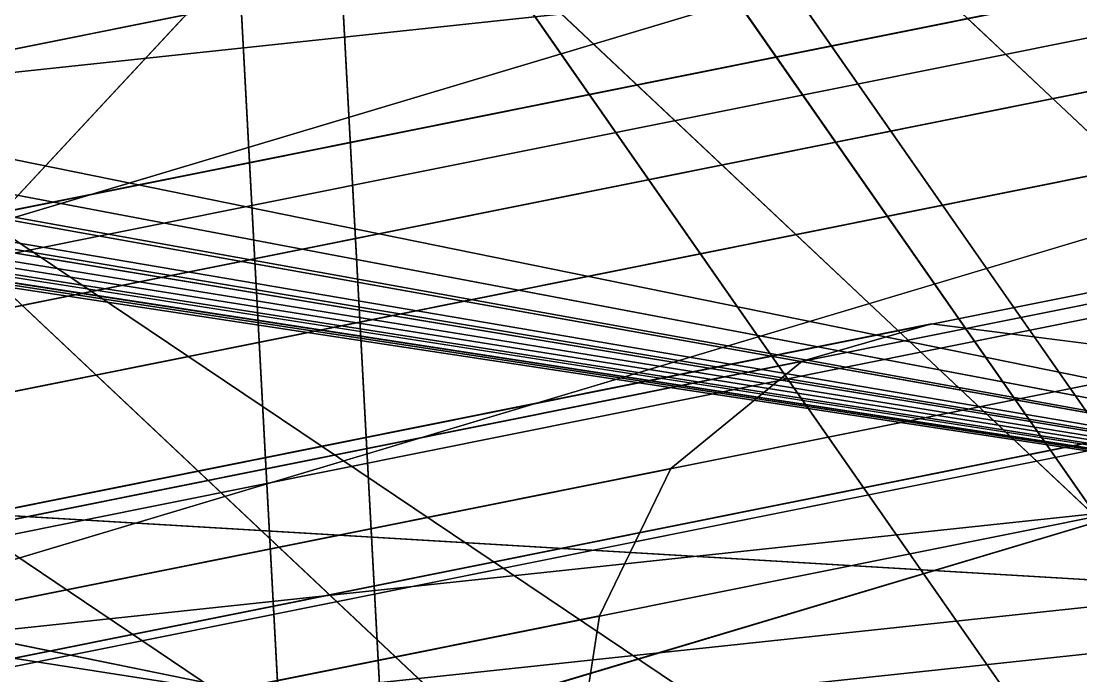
# Model space of a CAD drawing. Header units: metres. Extents: x 503497 to 504361, y 6966567 to 6966857.
# Drawn here: x 504158.287 to 504162.407, y 6966707.837 to 6966710.382 of the extents above; entities that cross this region are included whole.
import ezdxf

# ---------------------------------------------------------------- set-up
doc = ezdxf.new("R2010")
doc.units = ezdxf.units.M

msp = doc.modelspace()

# ---------------------------------------------------------------- linework, layer by layer
at = {"layer": 'SHADOW_APPROVED_20260111T072000'}
for points in [[(504152.9477, 6966710.2148), (504167.8718, 6966707.8869), (504094.698, 6966722.7909), (504079.7739, 6966725.1188), (504152.9477, 6966710.2148)], [(504167.8718, 6966707.8869), (504167.5638, 6966705.9126), (504094.39, 6966720.8166), (504094.698, 6966722.7909), (504167.8718, 6966707.8869)], [(504167.5638, 6966705.9126), (504170.7929, 6966705.4089), (504097.6191, 6966720.3129), (504094.39, 6966720.8166), (504167.5638, 6966705.9126)], [(504170.7929, 6966705.4089), (504170.0047, 6966700.3561), (504096.8309, 6966715.2601), (504097.6191, 6966720.3129), (504170.7929, 6966705.4089)]]:
    msp.add_lwpolyline(points, close=True, dxfattribs=at)
msp.add_lwpolyline([(504152.9477, 6966710.2148), (504167.8718, 6966707.8869), (504167.5638, 6966705.9126), (504170.7929, 6966705.4089), (504170.0047, 6966700.3561), (504169.7774, 6966699.9974), (504169.5259, 6966699.8139), (504168.8949, 6966699.7238), (504168.6104, 6966697.9001), (504168.9205, 6966697.8003), (504169.2405, 6966697.5447), (504169.4022, 6966697.2624), (504169.4593, 6966696.8594), (504167.3244, 6966683.1734), (504124.6436, 6966689.8311)], dxfattribs=at)
at = {"layer": 'SHADOW_APPROVED_20260114T072400'}
for points in [[(504152.9477, 6966710.2148), (504167.8718, 6966707.8869), (504095.8634, 6966721.5256), (504080.9393, 6966723.8535), (504152.9477, 6966710.2148)], [(504167.8718, 6966707.8869), (504167.5638, 6966705.9126), (504095.5554, 6966719.5513), (504095.8634, 6966721.5256), (504167.8718, 6966707.8869)]]:
    msp.add_lwpolyline(points, close=True, dxfattribs=at)
msp.add_lwpolyline([(504152.9477, 6966710.2148), (504167.8718, 6966707.8869), (504167.5638, 6966705.9126), (504170.7929, 6966705.4089), (504170.0047, 6966700.3561), (504169.7774, 6966699.9974), (504169.5259, 6966699.8139), (504168.8949, 6966699.7238), (504168.6104, 6966697.9001), (504168.9205, 6966697.8003), (504169.2405, 6966697.5447), (504169.4022, 6966697.2624), (504169.4593, 6966696.8594), (504167.3244, 6966683.1734), (504124.6436, 6966689.8311)], dxfattribs=at)
at = {"layer": 'SHADOW_APPROVED_20260122T071500'}
for points in [[(504152.9477, 6966710.2148), (504167.8718, 6966707.8869), (504085.3053, 6966722.655), (504070.3812, 6966724.9829), (504152.9477, 6966710.2148)], [(504167.8718, 6966707.8869), (504167.5638, 6966705.9126), (504084.9973, 6966720.6807), (504085.3053, 6966722.655), (504167.8718, 6966707.8869)]]:
    msp.add_lwpolyline(points, close=True, dxfattribs=at)
msp.add_lwpolyline([(504152.9477, 6966710.2148), (504167.8718, 6966707.8869), (504167.5638, 6966705.9126), (504170.7929, 6966705.4089), (504170.0047, 6966700.3561), (504169.7774, 6966699.9974), (504169.5259, 6966699.8139), (504168.8949, 6966699.7238), (504168.6104, 6966697.9001), (504168.9205, 6966697.8003), (504169.2405, 6966697.5447), (504169.4022, 6966697.2624), (504169.4593, 6966696.8594), (504167.3244, 6966683.1734), (504124.6436, 6966689.8311)], dxfattribs=at)
at = {"layer": 'SHADOW_APPROVED_20260124T072500'}
for points in [[(504152.9477, 6966710.2148), (504167.8718, 6966707.8869), (504091.6287, 6966719.6019), (504076.7046, 6966721.9298), (504152.9477, 6966710.2148)], [(504167.8718, 6966707.8869), (504167.5638, 6966705.9126), (504091.3207, 6966717.6276), (504091.6287, 6966719.6019), (504167.8718, 6966707.8869)]]:
    msp.add_lwpolyline(points, close=True, dxfattribs=at)
msp.add_lwpolyline([(504152.9477, 6966710.2148), (504167.8718, 6966707.8869), (504167.5638, 6966705.9126), (504170.7929, 6966705.4089), (504170.0047, 6966700.3561), (504169.7774, 6966699.9974), (504169.5259, 6966699.8139), (504168.8949, 6966699.7238), (504168.6104, 6966697.9001), (504168.9205, 6966697.8003), (504169.2405, 6966697.5447), (504169.4022, 6966697.2624), (504169.4593, 6966696.8594), (504167.3244, 6966683.1734), (504124.6436, 6966689.8311)], dxfattribs=at)
at = {"layer": 'SHADOW_APPROVED_20260126T071100'}
for points in [[(504152.9477, 6966710.2148), (504167.8718, 6966707.8869), (504079.4467, 6966722.9327), (504064.5226, 6966725.2606), (504152.9477, 6966710.2148)], [(504167.8718, 6966707.8869), (504167.5638, 6966705.9126), (504079.1387, 6966720.9584), (504079.4467, 6966722.9327), (504167.8718, 6966707.8869)]]:
    msp.add_lwpolyline(points, close=True, dxfattribs=at)
msp.add_lwpolyline([(504152.9477, 6966710.2148), (504167.8718, 6966707.8869), (504167.5638, 6966705.9126), (504170.7929, 6966705.4089), (504170.0047, 6966700.3561), (504169.7774, 6966699.9974), (504169.5259, 6966699.8139), (504168.8949, 6966699.7238), (504168.6104, 6966697.9001), (504168.9205, 6966697.8003), (504169.2405, 6966697.5447), (504169.4022, 6966697.2624), (504169.4593, 6966696.8594), (504167.3244, 6966683.1734), (504124.6436, 6966689.8311)], dxfattribs=at)
at = {"layer": 'SHADOW_APPROVED_20260127T071900'}
for points in [[(504152.9477, 6966710.2148), (504167.8718, 6966707.8869), (504085.5289, 6966720.3795), (504070.6048, 6966722.7074), (504152.9477, 6966710.2148)], [(504167.8718, 6966707.8869), (504167.5638, 6966705.9126), (504085.2209, 6966718.4052), (504085.5289, 6966720.3795), (504167.8718, 6966707.8869)]]:
    msp.add_lwpolyline(points, close=True, dxfattribs=at)
msp.add_lwpolyline([(504152.9477, 6966710.2148), (504167.8718, 6966707.8869), (504167.5638, 6966705.9126), (504170.7929, 6966705.4089), (504170.0047, 6966700.3561), (504169.7774, 6966699.9974), (504169.5259, 6966699.8139), (504168.8949, 6966699.7238), (504168.6104, 6966697.9001), (504168.9205, 6966697.8003), (504169.2405, 6966697.5447), (504169.4022, 6966697.2624), (504169.4593, 6966696.8594), (504167.3244, 6966683.1734), (504124.6436, 6966689.8311)], dxfattribs=at)
at = {"layer": 'SHADOW_APPROVED_20260129T071100'}
for points in [[(504152.9477, 6966710.2148), (504167.8718, 6966707.8869), (504077.4261, 6966722.1057), (504062.502, 6966724.4336), (504152.9477, 6966710.2148)], [(504167.8718, 6966707.8869), (504167.5638, 6966705.9126), (504077.1181, 6966720.1314), (504077.4261, 6966722.1057), (504167.8718, 6966707.8869)]]:
    msp.add_lwpolyline(points, close=True, dxfattribs=at)
msp.add_lwpolyline([(504152.9477, 6966710.2148), (504167.8718, 6966707.8869), (504167.5638, 6966705.9126), (504170.7929, 6966705.4089), (504170.0047, 6966700.3561), (504169.7774, 6966699.9974), (504169.5259, 6966699.8139), (504168.8949, 6966699.7238), (504168.6104, 6966697.9001), (504168.9205, 6966697.8003), (504169.2405, 6966697.5447), (504169.4022, 6966697.2624), (504169.4593, 6966696.8594), (504167.3244, 6966683.1734), (504124.6436, 6966689.8311)], dxfattribs=at)
at = {"layer": 'SHADOW_APPROVED_20260130T071100'}
for points in [[(504152.9477, 6966710.2148), (504167.8718, 6966707.8869), (504076.7399, 6966721.8011), (504061.8158, 6966724.129), (504152.9477, 6966710.2148)], [(504167.8718, 6966707.8869), (504167.5638, 6966705.9126), (504076.4319, 6966719.8268), (504076.7399, 6966721.8011), (504167.8718, 6966707.8869)]]:
    msp.add_lwpolyline(points, close=True, dxfattribs=at)
msp.add_lwpolyline([(504152.9477, 6966710.2148), (504167.8718, 6966707.8869), (504167.5638, 6966705.9126), (504170.7929, 6966705.4089), (504170.0047, 6966700.3561), (504169.7774, 6966699.9974), (504169.5259, 6966699.8139), (504168.8949, 6966699.7238), (504168.6104, 6966697.9001), (504168.9205, 6966697.8003), (504169.2405, 6966697.5447), (504169.4022, 6966697.2624), (504169.4593, 6966696.8594), (504167.3244, 6966683.1734), (504124.6436, 6966689.8311)], dxfattribs=at)
at = {"layer": 'SHADOW_APPROVED_20260203T070000'}
for points in [[(504152.9477, 6966710.2148), (504167.8718, 6966707.8869), (504061.8476, 6966724.1883), (504046.9235, 6966726.5162), (504152.9477, 6966710.2148)], [(504167.8718, 6966707.8869), (504167.5638, 6966705.9126), (504061.5396, 6966722.214), (504061.8476, 6966724.1883), (504167.8718, 6966707.8869)]]:
    msp.add_lwpolyline(points, close=True, dxfattribs=at)
msp.add_lwpolyline([(504152.9477, 6966710.2148), (504167.8718, 6966707.8869), (504167.5638, 6966705.9126), (504170.7929, 6966705.4089), (504170.0047, 6966700.3561), (504169.7774, 6966699.9974), (504169.5259, 6966699.8139), (504168.8949, 6966699.7238), (504168.6104, 6966697.9001), (504168.9205, 6966697.8003), (504169.2405, 6966697.5447), (504169.4022, 6966697.2624), (504169.4593, 6966696.8594), (504167.3244, 6966683.1734), (504124.6436, 6966689.8311)], dxfattribs=at)
at = {"layer": 'SHADOW_APPROVED_20260314T074000'}
msp.add_lwpolyline([(504152.9477, 6966710.2148), (504167.8718, 6966707.8869), (504080.1173, 6966692.4305), (504065.1932, 6966694.7584), (504152.9477, 6966710.2148)], close=True, dxfattribs=at)
msp.add_lwpolyline([(504152.9477, 6966710.2148), (504167.8718, 6966707.8869), (504167.5638, 6966705.9126), (504170.7929, 6966705.4089), (504170.0047, 6966700.3561), (504169.7774, 6966699.9974), (504169.5259, 6966699.8139), (504168.8949, 6966699.7238), (504168.6104, 6966697.9001), (504168.9205, 6966697.8003), (504169.2405, 6966697.5447), (504169.4022, 6966697.2624), (504169.4593, 6966696.8594), (504167.3244, 6966683.1734), (504124.6436, 6966689.8311)], dxfattribs=at)
at = {"layer": 'SHADOW_APPROVED_20260426T070000'}
msp.add_lwpolyline([(504152.9477, 6966710.2148), (504167.8718, 6966707.8869), (503950.7442, 6966625.8251), (503935.8201, 6966628.153), (504152.9477, 6966710.2148)], close=True, dxfattribs=at)
msp.add_lwpolyline([(504152.9477, 6966710.2148), (504167.8718, 6966707.8869), (504167.5638, 6966705.9126), (504170.7929, 6966705.4089), (504170.0047, 6966700.3561), (504169.7774, 6966699.9974), (504169.5259, 6966699.8139), (504168.8949, 6966699.7238), (504168.6104, 6966697.9001), (504168.9205, 6966697.8003), (504169.2405, 6966697.5447), (504169.4022, 6966697.2624), (504169.4593, 6966696.8594), (504167.3244, 6966683.1734), (504124.6436, 6966689.8311)], dxfattribs=at)
at = {"layer": 'SHADOW_APPROVED_20260621T090000'}
for points in [[(504174.8017, 6966736.7119), (504173.0714, 6966725.6192), (504109.085, 6966656.8047), (504110.8153, 6966667.8974), (504174.8017, 6966736.7119)], [(504173.0714, 6966725.6192), (504158.5991, 6966727.8767), (504094.6127, 6966659.0622), (504109.085, 6966656.8047), (504173.0714, 6966725.6192)], [(504152.9477, 6966710.2148), (504167.8718, 6966707.8869), (504109.3555, 6966644.9553), (504094.4314, 6966647.2832), (504152.9477, 6966710.2148)]]:
    msp.add_lwpolyline(points, close=True, dxfattribs=at)
msp.add_lwpolyline([(504152.9477, 6966710.2148), (504167.8718, 6966707.8869), (504167.5638, 6966705.9126), (504170.7929, 6966705.4089), (504170.0047, 6966700.3561), (504169.7774, 6966699.9974), (504169.5259, 6966699.8139), (504168.8949, 6966699.7238), (504168.6104, 6966697.9001), (504168.9205, 6966697.8003), (504169.2405, 6966697.5447), (504169.4022, 6966697.2624), (504169.4593, 6966696.8594), (504167.3244, 6966683.1734), (504124.6436, 6966689.8311)], dxfattribs=at)
at = {"layer": 'SHADOW_APPROVED_20260621T120000'}
for points in [[(504158.5991, 6966727.8767), (504158.3042, 6966725.9861), (504161.1702, 6966672.7633), (504161.4651, 6966674.6539), (504158.5991, 6966727.8767)], [(504173.0714, 6966725.6192), (504158.5991, 6966727.8767), (504161.4651, 6966674.6539), (504175.9374, 6966672.3964), (504173.0714, 6966725.6192)], [(504158.3042, 6966725.9861), (504149.5371, 6966727.3537), (504152.4031, 6966674.1309), (504161.1702, 6966672.7633), (504158.3042, 6966725.9861)], [(504152.9477, 6966710.2148), (504167.8718, 6966707.8869), (504170.4928, 6966659.2141), (504155.5687, 6966661.542), (504152.9477, 6966710.2148)]]:
    msp.add_lwpolyline(points, close=True, dxfattribs=at)
msp.add_lwpolyline([(504152.9477, 6966710.2148), (504167.8718, 6966707.8869), (504167.5638, 6966705.9126), (504170.7929, 6966705.4089), (504170.0047, 6966700.3561), (504169.7774, 6966699.9974), (504169.5259, 6966699.8139), (504168.8949, 6966699.7238), (504168.6104, 6966697.9001), (504168.9205, 6966697.8003), (504169.2405, 6966697.5447), (504169.4022, 6966697.2624), (504169.4593, 6966696.8594), (504167.3244, 6966683.1734), (504124.6436, 6966689.8311)], dxfattribs=at)
at = {"layer": 'SHADOW_APPROVED_20260621T140000'}
for points in [[(504146.7781, 6966729.7721), (504138.446, 6966731.0718), (504180.9931, 6966670.0489), (504189.3252, 6966668.7492), (504146.7781, 6966729.7721)], [(504146.9294, 6966730.7425), (504146.7781, 6966729.7721), (504189.3252, 6966668.7492), (504189.4765, 6966669.7196), (504146.9294, 6966730.7425)], [(504149.9912, 6966730.2649), (504146.9294, 6966730.7425), (504189.4765, 6966669.7196), (504192.5383, 6966669.242), (504149.9912, 6966730.2649)], [(504149.5371, 6966727.3537), (504149.9912, 6966730.2649), (504192.5383, 6966669.242), (504192.0842, 6966666.3308), (504149.5371, 6966727.3537)], [(504158.3042, 6966725.9861), (504149.5371, 6966727.3537), (504192.0842, 6966666.3308), (504200.8513, 6966664.9632), (504158.3042, 6966725.9861)], [(504152.9477, 6966710.2148), (504167.8718, 6966707.8869), (504206.7815, 6966652.0809), (504191.8574, 6966654.4088), (504152.9477, 6966710.2148)]]:
    msp.add_lwpolyline(points, close=True, dxfattribs=at)
msp.add_lwpolyline([(504152.9477, 6966710.2148), (504167.8718, 6966707.8869), (504167.5638, 6966705.9126), (504170.7929, 6966705.4089), (504170.0047, 6966700.3561), (504169.7774, 6966699.9974), (504169.5259, 6966699.8139), (504168.8949, 6966699.7238), (504168.6104, 6966697.9001), (504168.9205, 6966697.8003), (504169.2405, 6966697.5447), (504169.4022, 6966697.2624), (504169.4593, 6966696.8594), (504167.3244, 6966683.1734), (504124.6436, 6966689.8311)], dxfattribs=at)
at = {"layer": 'SHADOW_APPROVED_20260621T150000'}
for points in [[(504129.6052, 6966740.8657), (504131.954, 6966755.9236), (504212.0845, 6966680.4703), (504209.7357, 6966665.4124), (504129.6052, 6966740.8657)], [(504127.901, 6966729.9403), (504129.6052, 6966740.8657), (504209.7357, 6966665.4124), (504208.0315, 6966654.487), (504127.901, 6966729.9403)], [(504129.6052, 6966740.8657), (504129.6052, 6966740.8657), (504209.7357, 6966665.4124), (504209.7357, 6966665.4124), (504129.6052, 6966740.8657)], [(504138.446, 6966731.0718), (504138.0232, 6966728.3614), (504218.1537, 6966652.9081), (504218.5765, 6966655.6185), (504138.446, 6966731.0718)], [(504146.7781, 6966729.7721), (504138.446, 6966731.0718), (504218.5765, 6966655.6185), (504226.9086, 6966654.3188), (504146.7781, 6966729.7721)], [(504138.0232, 6966728.3614), (504127.901, 6966729.9403), (504208.0315, 6966654.487), (504218.1537, 6966652.9081), (504138.0232, 6966728.3614)], [(504152.9477, 6966710.2148), (504167.8718, 6966707.8869), (504241.1519, 6966638.8841), (504226.2278, 6966641.212), (504152.9477, 6966710.2148)]]:
    msp.add_lwpolyline(points, close=True, dxfattribs=at)
msp.add_lwpolyline([(504152.9477, 6966710.2148), (504167.8718, 6966707.8869), (504167.5638, 6966705.9126), (504170.7929, 6966705.4089), (504170.0047, 6966700.3561), (504169.7774, 6966699.9974), (504169.5259, 6966699.8139), (504168.8949, 6966699.7238), (504168.6104, 6966697.9001), (504168.9205, 6966697.8003), (504169.2405, 6966697.5447), (504169.4022, 6966697.2624), (504169.4593, 6966696.8594), (504167.3244, 6966683.1734), (504124.6436, 6966689.8311)], dxfattribs=at)
at = {"layer": 'SHADOW_APPROVED_20260621T160000'}
for points in [[(504127.901, 6966729.9403), (504129.6052, 6966740.8657), (504313.5903, 6966617.1932), (504311.8861, 6966606.2678), (504127.901, 6966729.9403)], [(504138.0232, 6966728.3614), (504127.901, 6966729.9403), (504311.8861, 6966606.2678), (504322.0083, 6966604.6889), (504138.0232, 6966728.3614)], [(504144.5661, 6966713.0647), (504153.1826, 6966711.7206), (504321.4388, 6966598.6208), (504312.8223, 6966599.9649), (504144.5661, 6966713.0647)], [(504153.1826, 6966711.7206), (504152.9477, 6966710.2148), (504321.2039, 6966597.115), (504321.4388, 6966598.6208), (504153.1826, 6966711.7206)], [(504152.9477, 6966710.2148), (504167.8718, 6966707.8869), (504336.128, 6966594.7871), (504321.2039, 6966597.115), (504152.9477, 6966710.2148)]]:
    msp.add_lwpolyline(points, close=True, dxfattribs=at)
msp.add_lwpolyline([(504152.9477, 6966710.2148), (504167.8718, 6966707.8869), (504167.5638, 6966705.9126), (504170.7929, 6966705.4089), (504170.0047, 6966700.3561), (504169.7774, 6966699.9974), (504169.5259, 6966699.8139), (504168.8949, 6966699.7238), (504168.6104, 6966697.9001), (504168.9205, 6966697.8003), (504169.2405, 6966697.5447), (504169.4022, 6966697.2624), (504169.4593, 6966696.8594), (504167.3244, 6966683.1734), (504124.6436, 6966689.8311)], dxfattribs=at)
at = {"layer": 'SHADOW_APPROVED_20261019T053000'}
for points in [[(504152.9477, 6966710.2148), (504167.8718, 6966707.8869), (503591.1161, 6966800.0197), (503576.192, 6966802.3476), (504152.9477, 6966710.2148)], [(504167.8718, 6966707.8869), (504167.5638, 6966705.9126), (503590.8081, 6966798.0454), (503591.1161, 6966800.0197), (504167.8718, 6966707.8869)]]:
    msp.add_lwpolyline(points, close=True, dxfattribs=at)
msp.add_lwpolyline([(504152.9477, 6966710.2148), (504167.8718, 6966707.8869), (504167.5638, 6966705.9126), (504170.7929, 6966705.4089), (504170.0047, 6966700.3561), (504169.7774, 6966699.9974), (504169.5259, 6966699.8139), (504168.8949, 6966699.7238), (504168.6104, 6966697.9001), (504168.9205, 6966697.8003), (504169.2405, 6966697.5447), (504169.4022, 6966697.2624), (504169.4593, 6966696.8594), (504167.3244, 6966683.1734), (504124.6436, 6966689.8311)], dxfattribs=at)
at = {"layer": 'SHADOW_APPROVED_20261112T063500'}
for points in [[(504152.9477, 6966710.2148), (504167.8718, 6966707.8869), (504069.5935, 6966723.8411), (504054.6694, 6966726.169), (504152.9477, 6966710.2148)], [(504167.8718, 6966707.8869), (504167.5638, 6966705.9126), (504069.2855, 6966721.8668), (504069.5935, 6966723.8411), (504167.8718, 6966707.8869)]]:
    msp.add_lwpolyline(points, close=True, dxfattribs=at)
msp.add_lwpolyline([(504152.9477, 6966710.2148), (504167.8718, 6966707.8869), (504167.5638, 6966705.9126), (504170.7929, 6966705.4089), (504170.0047, 6966700.3561), (504169.7774, 6966699.9974), (504169.5259, 6966699.8139), (504168.8949, 6966699.7238), (504168.6104, 6966697.9001), (504168.9205, 6966697.8003), (504169.2405, 6966697.5447), (504169.4022, 6966697.2624), (504169.4593, 6966696.8594), (504167.3244, 6966683.1734), (504124.6436, 6966689.8311)], dxfattribs=at)
at = {"layer": 'SHADOW_APPROVED_20261113T063500'}
for points in [[(504152.9477, 6966710.2148), (504167.8718, 6966707.8869), (504070.0617, 6966724.2566), (504055.1376, 6966726.5845), (504152.9477, 6966710.2148)], [(504167.8718, 6966707.8869), (504167.5638, 6966705.9126), (504069.7537, 6966722.2823), (504070.0617, 6966724.2566), (504167.8718, 6966707.8869)]]:
    msp.add_lwpolyline(points, close=True, dxfattribs=at)
msp.add_lwpolyline([(504152.9477, 6966710.2148), (504167.8718, 6966707.8869), (504167.5638, 6966705.9126), (504170.7929, 6966705.4089), (504170.0047, 6966700.3561), (504169.7774, 6966699.9974), (504169.5259, 6966699.8139), (504168.8949, 6966699.7238), (504168.6104, 6966697.9001), (504168.9205, 6966697.8003), (504169.2405, 6966697.5447), (504169.4022, 6966697.2624), (504169.4593, 6966696.8594), (504167.3244, 6966683.1734), (504124.6436, 6966689.8311)], dxfattribs=at)
at = {"layer": 'SHADOW_APPROVED_20261122T065200'}
for points in [[(504152.9477, 6966710.2148), (504167.8718, 6966707.8869), (504087.7077, 6966722.3377), (504072.7836, 6966724.6656), (504152.9477, 6966710.2148)], [(504167.8718, 6966707.8869), (504167.5638, 6966705.9126), (504087.3997, 6966720.3634), (504087.7077, 6966722.3377), (504167.8718, 6966707.8869)]]:
    msp.add_lwpolyline(points, close=True, dxfattribs=at)
msp.add_lwpolyline([(504152.9477, 6966710.2148), (504167.8718, 6966707.8869), (504167.5638, 6966705.9126), (504170.7929, 6966705.4089), (504170.0047, 6966700.3561), (504169.7774, 6966699.9974), (504169.5259, 6966699.8139), (504168.8949, 6966699.7238), (504168.6104, 6966697.9001), (504168.9205, 6966697.8003), (504169.2405, 6966697.5447), (504169.4022, 6966697.2624), (504169.4593, 6966696.8594), (504167.3244, 6966683.1734), (504124.6436, 6966689.8311)], dxfattribs=at)
at = {"layer": 'SHADOW_APPROVED_20261123T070300'}
for points in [[(504152.9477, 6966710.2148), (504167.8718, 6966707.8869), (504095.4749, 6966719.8934), (504080.5508, 6966722.2213), (504152.9477, 6966710.2148)], [(504167.8718, 6966707.8869), (504167.5638, 6966705.9126), (504095.1669, 6966717.9191), (504095.4749, 6966719.8934), (504167.8718, 6966707.8869)]]:
    msp.add_lwpolyline(points, close=True, dxfattribs=at)
msp.add_lwpolyline([(504152.9477, 6966710.2148), (504167.8718, 6966707.8869), (504167.5638, 6966705.9126), (504170.7929, 6966705.4089), (504170.0047, 6966700.3561), (504169.7774, 6966699.9974), (504169.5259, 6966699.8139), (504168.8949, 6966699.7238), (504168.6104, 6966697.9001), (504168.9205, 6966697.8003), (504169.2405, 6966697.5447), (504169.4022, 6966697.2624), (504169.4593, 6966696.8594), (504167.3244, 6966683.1734), (504124.6436, 6966689.8311)], dxfattribs=at)
at = {"layer": 'SHADOW_APPROVED_20261221T090000'}
for points in [[(504152.9477, 6966710.2148), (504167.8718, 6966707.8869), (504137.6171, 6966709.6863), (504122.693, 6966712.0142), (504152.9477, 6966710.2148)], [(504167.8718, 6966707.8869), (504167.5638, 6966705.9126), (504137.3091, 6966707.712), (504137.6171, 6966709.6863), (504167.8718, 6966707.8869)]]:
    msp.add_lwpolyline(points, close=True, dxfattribs=at)
msp.add_lwpolyline([(504152.9477, 6966710.2148), (504167.8718, 6966707.8869), (504167.5638, 6966705.9126), (504170.7929, 6966705.4089), (504170.0047, 6966700.3561), (504169.7774, 6966699.9974), (504169.5259, 6966699.8139), (504168.8949, 6966699.7238), (504168.6104, 6966697.9001), (504168.9205, 6966697.8003), (504169.2405, 6966697.5447), (504169.4022, 6966697.2624), (504169.4593, 6966696.8594), (504167.3244, 6966683.1734), (504124.6436, 6966689.8311)], dxfattribs=at)
at = {"layer": 'SHADOW_APPROVED_20261221T120000'}
msp.add_lwpolyline([(504152.9477, 6966710.2148), (504167.8718, 6966707.8869), (504167.5638, 6966705.9126), (504170.7929, 6966705.4089), (504170.0047, 6966700.3561), (504169.7774, 6966699.9974), (504169.5259, 6966699.8139), (504168.8949, 6966699.7238), (504168.6104, 6966697.9001), (504168.9205, 6966697.8003), (504169.2405, 6966697.5447), (504169.4022, 6966697.2624), (504169.4593, 6966696.8594), (504167.3244, 6966683.1734), (504124.6436, 6966689.8311)], dxfattribs=at)
msp.add_lwpolyline([(504152.9477, 6966710.2148), (504167.8718, 6966707.8869), (504170.1443, 6966705.1561), (504155.2202, 6966707.484), (504152.9477, 6966710.2148)], close=True, dxfattribs=at)
at = {"layer": 'SHADOW_APPROVED_20261221T150000'}
for points in [[(504124.9683, 6966704.1079), (504125.9354, 6966710.4181), (504163.6293, 6966714.4384), (504162.6622, 6966708.1282), (504124.9683, 6966704.1079)], [(504152.9477, 6966710.2148), (504167.8718, 6966707.8869), (504205.5657, 6966711.9072), (504190.6416, 6966714.2351), (504152.9477, 6966710.2148)], [(504143.9181, 6966709.7896), (504143.738, 6966708.6351), (504184.7651, 6966713.0109), (504184.9452, 6966714.1654), (504143.9181, 6966709.7896)], [(504143.738, 6966708.6351), (504154.0443, 6966707.0275), (504195.0714, 6966711.4033), (504184.7651, 6966713.0109), (504143.738, 6966708.6351)], [(504154.0443, 6966707.0275), (504153.1492, 6966701.2887), (504194.1763, 6966705.6645), (504195.0714, 6966711.4033), (504154.0443, 6966707.0275)], [(504142.7149, 6966706.3611), (504141.9137, 6966701.2247), (504183.9883, 6966705.7123), (504184.7895, 6966710.8487), (504142.7149, 6966706.3611)], [(504145.7767, 6966705.8835), (504142.7149, 6966706.3611), (504184.7895, 6966710.8487), (504187.8513, 6966710.3711), (504145.7767, 6966705.8835)], [(504142.7149, 6966706.3611), (504142.7149, 6966706.3611), (504184.7895, 6966710.8487), (504184.7895, 6966710.8487), (504142.7149, 6966706.3611)], [(504125.0625, 6966703.6133), (504124.9683, 6966704.1079), (504162.6622, 6966708.1282), (504162.7564, 6966707.6336), (504125.0625, 6966703.6133)]]:
    msp.add_lwpolyline(points, close=True, dxfattribs=at)
msp.add_lwpolyline([(504152.9477, 6966710.2148), (504167.8718, 6966707.8869), (504167.5638, 6966705.9126), (504170.7929, 6966705.4089), (504170.0047, 6966700.3561), (504169.7774, 6966699.9974), (504169.5259, 6966699.8139), (504168.8949, 6966699.7238), (504168.6104, 6966697.9001), (504168.9205, 6966697.8003), (504169.2405, 6966697.5447), (504169.4022, 6966697.2624), (504169.4593, 6966696.8594), (504167.3244, 6966683.1734), (504124.6436, 6966689.8311)], dxfattribs=at)
at = {"layer": 'SHADOW_APPROVED_20261221T160000'}
for points in [[(504152.9477, 6966710.2148), (504167.8718, 6966707.8869), (504227.4336, 6966719.8387), (504212.5095, 6966722.1666), (504152.9477, 6966710.2148)], [(504143.738, 6966708.6351), (504154.0443, 6966707.0275), (504218.873, 6966720.0362), (504208.5667, 6966721.6438), (504143.738, 6966708.6351)], [(504154.0443, 6966707.0275), (504153.1492, 6966701.2887), (504217.9779, 6966714.2974), (504218.873, 6966720.0362), (504154.0443, 6966707.0275)], [(504142.7149, 6966706.3611), (504141.9137, 6966701.2247), (504208.3978, 6966714.5655), (504209.199, 6966719.7019), (504142.7149, 6966706.3611)], [(504145.7767, 6966705.8835), (504142.7149, 6966706.3611), (504209.199, 6966719.7019), (504212.2608, 6966719.2243), (504145.7767, 6966705.8835)], [(504142.7149, 6966706.3611), (504142.7149, 6966706.3611), (504209.199, 6966719.7019), (504209.199, 6966719.7019), (504142.7149, 6966706.3611)], [(504144.9755, 6966700.7471), (504145.7767, 6966705.8835), (504212.2608, 6966719.2243), (504211.4596, 6966714.0879), (504144.9755, 6966700.7471)], [(504125.0625, 6966703.6133), (504124.9683, 6966704.1079), (504184.5301, 6966716.0597), (504184.6243, 6966715.5651), (504125.0625, 6966703.6133)], [(504125.4218, 6966703.0603), (504125.0625, 6966703.6133), (504184.6243, 6966715.5651), (504184.9836, 6966715.0121), (504125.4218, 6966703.0603)], [(504125.8564, 6966702.7697), (504125.4218, 6966703.0603), (504184.9836, 6966715.0121), (504185.4182, 6966714.7215), (504125.8564, 6966702.7697)], [(504126.6349, 6966702.5968), (504125.8564, 6966702.7697), (504185.4182, 6966714.7215), (504186.1967, 6966714.5486), (504126.6349, 6966702.5968)], [(504126.4679, 6966701.5261), (504126.6349, 6966702.5968), (504186.1967, 6966714.5486), (504186.0297, 6966713.4779), (504126.4679, 6966701.5261)], [(504124.1841, 6966701.6081), (504124.6865, 6966701.7525), (504184.2483, 6966713.7043), (504183.7459, 6966713.5599), (504124.1841, 6966701.6081)], [(504124.6865, 6966701.7525), (504126.4679, 6966701.5261), (504186.0297, 6966713.4779), (504184.2483, 6966713.7043), (504124.6865, 6966701.7525)], [(504123.6735, 6966701.1907), (504124.1841, 6966701.6081), (504183.7459, 6966713.5599), (504183.2353, 6966713.1425), (504123.6735, 6966701.1907)], [(504123.3955, 6966700.6171), (504123.6735, 6966701.1907), (504183.2353, 6966713.1425), (504182.9573, 6966712.5689), (504123.3955, 6966700.6171)], [(504122.7613, 6966696.5515), (504123.3955, 6966700.6171), (504182.9573, 6966712.5689), (504182.3231, 6966708.5033), (504122.7613, 6966696.5515)]]:
    msp.add_lwpolyline(points, close=True, dxfattribs=at)
msp.add_lwpolyline([(504152.9477, 6966710.2148), (504167.8718, 6966707.8869), (504167.5638, 6966705.9126), (504170.7929, 6966705.4089), (504170.0047, 6966700.3561), (504169.7774, 6966699.9974), (504169.5259, 6966699.8139), (504168.8949, 6966699.7238), (504168.6104, 6966697.9001), (504168.9205, 6966697.8003), (504169.2405, 6966697.5447), (504169.4022, 6966697.2624), (504169.4593, 6966696.8594), (504167.3244, 6966683.1734), (504124.6436, 6966689.8311)], dxfattribs=at)
at = {"layer": 'SHADOW_APPROVED_20261221T170000'}
for points in [[(504143.738, 6966708.6351), (504154.0443, 6966707.0275), (504266.37, 6966740.6464), (504256.0637, 6966742.254), (504143.738, 6966708.6351)], [(504152.9477, 6966710.2148), (504167.8718, 6966707.8869), (504271.0717, 6966738.7745), (504256.1476, 6966741.1024), (504152.9477, 6966710.2148)], [(504145.7767, 6966705.8835), (504142.7149, 6966706.3611), (504257.9087, 6966740.8384), (504260.9705, 6966740.3608), (504145.7767, 6966705.8835)], [(504154.0443, 6966707.0275), (504153.1492, 6966701.2887), (504265.4749, 6966734.9076), (504266.37, 6966740.6464), (504154.0443, 6966707.0275)], [(504144.9755, 6966700.7471), (504145.7767, 6966705.8835), (504260.9705, 6966740.3608), (504260.1693, 6966735.2244), (504144.9755, 6966700.7471)], [(504122.7613, 6966696.5515), (504123.3955, 6966700.6171), (504226.5954, 6966731.5047), (504225.9612, 6966727.4391), (504122.7613, 6966696.5515)], [(504125.6223, 6966696.1052), (504122.7613, 6966696.5515), (504225.9612, 6966727.4391), (504228.8222, 6966726.9928), (504125.6223, 6966696.1052)]]:
    msp.add_lwpolyline(points, close=True, dxfattribs=at)
msp.add_lwpolyline([(504152.9477, 6966710.2148), (504167.8718, 6966707.8869), (504167.5638, 6966705.9126), (504170.7929, 6966705.4089), (504170.0047, 6966700.3561), (504169.7774, 6966699.9974), (504169.5259, 6966699.8139), (504168.8949, 6966699.7238), (504168.6104, 6966697.9001), (504168.9205, 6966697.8003), (504169.2405, 6966697.5447), (504169.4022, 6966697.2624), (504169.4593, 6966696.8594), (504167.3244, 6966683.1734), (504124.6436, 6966689.8311)], dxfattribs=at)
at = {"layer": 'SHADOW_COMPARATOR_RL48_20260111T072000'}
for points in [[(504152.9477, 6966710.2148), (504167.8718, 6966707.8869), (504122.2445, 6966717.1803), (504107.3204, 6966719.5082), (504152.9477, 6966710.2148)], [(504167.8718, 6966707.8869), (504167.5638, 6966705.9126), (504121.9365, 6966715.206), (504122.2445, 6966717.1803), (504167.8718, 6966707.8869)], [(504167.5638, 6966705.9126), (504170.7929, 6966705.4089), (504125.1656, 6966714.7023), (504121.9365, 6966715.206), (504167.5638, 6966705.9126)], [(504170.7929, 6966705.4089), (504170.0047, 6966700.3561), (504124.3774, 6966709.6495), (504125.1656, 6966714.7023), (504170.7929, 6966705.4089)]]:
    msp.add_lwpolyline(points, close=True, dxfattribs=at)
msp.add_lwpolyline([(504152.9477, 6966710.2148), (504167.8718, 6966707.8869), (504167.5638, 6966705.9126), (504170.7929, 6966705.4089), (504170.0047, 6966700.3561), (504169.7774, 6966699.9974), (504169.5259, 6966699.8139), (504168.8949, 6966699.7238), (504168.6104, 6966697.9001), (504168.9205, 6966697.8003), (504169.2405, 6966697.5447), (504169.4022, 6966697.2624), (504169.4593, 6966696.8594), (504167.3244, 6966683.1734), (504124.6436, 6966689.8311)], dxfattribs=at)
at = {"layer": 'SHADOW_COMPARATOR_RL48_20260114T072400'}
for points in [[(504152.9477, 6966710.2148), (504167.8718, 6966707.8869), (504122.9712, 6966716.3913), (504108.0471, 6966718.7192), (504152.9477, 6966710.2148)], [(504167.8718, 6966707.8869), (504167.5638, 6966705.9126), (504122.6632, 6966714.417), (504122.9712, 6966716.3913), (504167.8718, 6966707.8869)]]:
    msp.add_lwpolyline(points, close=True, dxfattribs=at)
msp.add_lwpolyline([(504152.9477, 6966710.2148), (504167.8718, 6966707.8869), (504167.5638, 6966705.9126), (504170.7929, 6966705.4089), (504170.0047, 6966700.3561), (504169.7774, 6966699.9974), (504169.5259, 6966699.8139), (504168.8949, 6966699.7238), (504168.6104, 6966697.9001), (504168.9205, 6966697.8003), (504169.2405, 6966697.5447), (504169.4022, 6966697.2624), (504169.4593, 6966696.8594), (504167.3244, 6966683.1734), (504124.6436, 6966689.8311)], dxfattribs=at)
at = {"layer": 'SHADOW_COMPARATOR_RL48_20260122T071500'}
for points in [[(504152.9477, 6966710.2148), (504167.8718, 6966707.8869), (504116.3877, 6966717.0955), (504101.4636, 6966719.4234), (504152.9477, 6966710.2148)], [(504167.8718, 6966707.8869), (504167.5638, 6966705.9126), (504116.0797, 6966715.1212), (504116.3877, 6966717.0955), (504167.8718, 6966707.8869)]]:
    msp.add_lwpolyline(points, close=True, dxfattribs=at)
msp.add_lwpolyline([(504152.9477, 6966710.2148), (504167.8718, 6966707.8869), (504167.5638, 6966705.9126), (504170.7929, 6966705.4089), (504170.0047, 6966700.3561), (504169.7774, 6966699.9974), (504169.5259, 6966699.8139), (504168.8949, 6966699.7238), (504168.6104, 6966697.9001), (504168.9205, 6966697.8003), (504169.2405, 6966697.5447), (504169.4022, 6966697.2624), (504169.4593, 6966696.8594), (504167.3244, 6966683.1734), (504124.6436, 6966689.8311)], dxfattribs=at)
at = {"layer": 'SHADOW_COMPARATOR_RL48_20260124T072500'}
for points in [[(504152.9477, 6966710.2148), (504167.8718, 6966707.8869), (504120.3306, 6966715.1918), (504105.4065, 6966717.5197), (504152.9477, 6966710.2148)], [(504167.8718, 6966707.8869), (504167.5638, 6966705.9126), (504120.0226, 6966713.2175), (504120.3306, 6966715.1918), (504167.8718, 6966707.8869)]]:
    msp.add_lwpolyline(points, close=True, dxfattribs=at)
msp.add_lwpolyline([(504152.9477, 6966710.2148), (504167.8718, 6966707.8869), (504167.5638, 6966705.9126), (504170.7929, 6966705.4089), (504170.0047, 6966700.3561), (504169.7774, 6966699.9974), (504169.5259, 6966699.8139), (504168.8949, 6966699.7238), (504168.6104, 6966697.9001), (504168.9205, 6966697.8003), (504169.2405, 6966697.5447), (504169.4022, 6966697.2624), (504169.4593, 6966696.8594), (504167.3244, 6966683.1734), (504124.6436, 6966689.8311)], dxfattribs=at)
at = {"layer": 'SHADOW_COMPARATOR_RL48_20260126T071100'}
for points in [[(504152.9477, 6966710.2148), (504167.8718, 6966707.8869), (504112.7346, 6966717.2687), (504097.8105, 6966719.5966), (504152.9477, 6966710.2148)], [(504167.8718, 6966707.8869), (504167.5638, 6966705.9126), (504112.4266, 6966715.2944), (504112.7346, 6966717.2687), (504167.8718, 6966707.8869)]]:
    msp.add_lwpolyline(points, close=True, dxfattribs=at)
msp.add_lwpolyline([(504152.9477, 6966710.2148), (504167.8718, 6966707.8869), (504167.5638, 6966705.9126), (504170.7929, 6966705.4089), (504170.0047, 6966700.3561), (504169.7774, 6966699.9974), (504169.5259, 6966699.8139), (504168.8949, 6966699.7238), (504168.6104, 6966697.9001), (504168.9205, 6966697.8003), (504169.2405, 6966697.5447), (504169.4022, 6966697.2624), (504169.4593, 6966696.8594), (504167.3244, 6966683.1734), (504124.6436, 6966689.8311)], dxfattribs=at)
at = {"layer": 'SHADOW_COMPARATOR_RL48_20260127T071900'}
for points in [[(504152.9477, 6966710.2148), (504167.8718, 6966707.8869), (504116.5271, 6966715.6766), (504101.603, 6966718.0045), (504152.9477, 6966710.2148)], [(504167.8718, 6966707.8869), (504167.5638, 6966705.9126), (504116.2191, 6966713.7023), (504116.5271, 6966715.6766), (504167.8718, 6966707.8869)]]:
    msp.add_lwpolyline(points, close=True, dxfattribs=at)
msp.add_lwpolyline([(504152.9477, 6966710.2148), (504167.8718, 6966707.8869), (504167.5638, 6966705.9126), (504170.7929, 6966705.4089), (504170.0047, 6966700.3561), (504169.7774, 6966699.9974), (504169.5259, 6966699.8139), (504168.8949, 6966699.7238), (504168.6104, 6966697.9001), (504168.9205, 6966697.8003), (504169.2405, 6966697.5447), (504169.4022, 6966697.2624), (504169.4593, 6966696.8594), (504167.3244, 6966683.1734), (504124.6436, 6966689.8311)], dxfattribs=at)
at = {"layer": 'SHADOW_COMPARATOR_RL48_20260129T071100'}
for points in [[(504152.9477, 6966710.2148), (504167.8718, 6966707.8869), (504111.4746, 6966716.753), (504096.5505, 6966719.0809), (504152.9477, 6966710.2148)], [(504167.8718, 6966707.8869), (504167.5638, 6966705.9126), (504111.1666, 6966714.7787), (504111.4746, 6966716.753), (504167.8718, 6966707.8869)]]:
    msp.add_lwpolyline(points, close=True, dxfattribs=at)
msp.add_lwpolyline([(504152.9477, 6966710.2148), (504167.8718, 6966707.8869), (504167.5638, 6966705.9126), (504170.7929, 6966705.4089), (504170.0047, 6966700.3561), (504169.7774, 6966699.9974), (504169.5259, 6966699.8139), (504168.8949, 6966699.7238), (504168.6104, 6966697.9001), (504168.9205, 6966697.8003), (504169.2405, 6966697.5447), (504169.4022, 6966697.2624), (504169.4593, 6966696.8594), (504167.3244, 6966683.1734), (504124.6436, 6966689.8311)], dxfattribs=at)
at = {"layer": 'SHADOW_COMPARATOR_RL48_20260130T071100'}
for points in [[(504152.9477, 6966710.2148), (504167.8718, 6966707.8869), (504111.0467, 6966716.5631), (504096.1226, 6966718.891), (504152.9477, 6966710.2148)], [(504167.8718, 6966707.8869), (504167.5638, 6966705.9126), (504110.7387, 6966714.5888), (504111.0467, 6966716.5631), (504167.8718, 6966707.8869)]]:
    msp.add_lwpolyline(points, close=True, dxfattribs=at)
msp.add_lwpolyline([(504152.9477, 6966710.2148), (504167.8718, 6966707.8869), (504167.5638, 6966705.9126), (504170.7929, 6966705.4089), (504170.0047, 6966700.3561), (504169.7774, 6966699.9974), (504169.5259, 6966699.8139), (504168.8949, 6966699.7238), (504168.6104, 6966697.9001), (504168.9205, 6966697.8003), (504169.2405, 6966697.5447), (504169.4022, 6966697.2624), (504169.4593, 6966696.8594), (504167.3244, 6966683.1734), (504124.6436, 6966689.8311)], dxfattribs=at)
at = {"layer": 'SHADOW_COMPARATOR_RL48_20260203T070000'}
for points in [[(504152.9477, 6966710.2148), (504167.8718, 6966707.8869), (504101.7607, 6966718.0516), (504086.8366, 6966720.3795), (504152.9477, 6966710.2148)], [(504167.8718, 6966707.8869), (504167.5638, 6966705.9126), (504101.4527, 6966716.0773), (504101.7607, 6966718.0516), (504167.8718, 6966707.8869)]]:
    msp.add_lwpolyline(points, close=True, dxfattribs=at)
msp.add_lwpolyline([(504152.9477, 6966710.2148), (504167.8718, 6966707.8869), (504167.5638, 6966705.9126), (504170.7929, 6966705.4089), (504170.0047, 6966700.3561), (504169.7774, 6966699.9974), (504169.5259, 6966699.8139), (504168.8949, 6966699.7238), (504168.6104, 6966697.9001), (504168.9205, 6966697.8003), (504169.2405, 6966697.5447), (504169.4022, 6966697.2624), (504169.4593, 6966696.8594), (504167.3244, 6966683.1734), (504124.6436, 6966689.8311)], dxfattribs=at)
at = {"layer": 'SHADOW_COMPARATOR_RL48_20260314T074000'}
msp.add_lwpolyline([(504152.9477, 6966710.2148), (504167.8718, 6966707.8869), (504113.1527, 6966698.2491), (504098.2286, 6966700.577), (504152.9477, 6966710.2148)], close=True, dxfattribs=at)
msp.add_lwpolyline([(504152.9477, 6966710.2148), (504167.8718, 6966707.8869), (504167.5638, 6966705.9126), (504170.7929, 6966705.4089), (504170.0047, 6966700.3561), (504169.7774, 6966699.9974), (504169.5259, 6966699.8139), (504168.8949, 6966699.7238), (504168.6104, 6966697.9001), (504168.9205, 6966697.8003), (504169.2405, 6966697.5447), (504169.4022, 6966697.2624), (504169.4593, 6966696.8594), (504167.3244, 6966683.1734), (504124.6436, 6966689.8311)], dxfattribs=at)
at = {"layer": 'SHADOW_COMPARATOR_RL48_20260426T070000'}
msp.add_lwpolyline([(504152.9477, 6966710.2148), (504167.8718, 6966707.8869), (504032.4825, 6966656.7175), (504017.5584, 6966659.0454), (504152.9477, 6966710.2148)], close=True, dxfattribs=at)
msp.add_lwpolyline([(504152.9477, 6966710.2148), (504167.8718, 6966707.8869), (504167.5638, 6966705.9126), (504170.7929, 6966705.4089), (504170.0047, 6966700.3561), (504169.7774, 6966699.9974), (504169.5259, 6966699.8139), (504168.8949, 6966699.7238), (504168.6104, 6966697.9001), (504168.9205, 6966697.8003), (504169.2405, 6966697.5447), (504169.4022, 6966697.2624), (504169.4593, 6966696.8594), (504167.3244, 6966683.1734), (504124.6436, 6966689.8311)], dxfattribs=at)
at = {"layer": 'SHADOW_COMPARATOR_RL48_20260621T090000'}
for points in [[(504174.8017, 6966736.7119), (504173.0714, 6966725.6192), (504136.5837, 6966686.3784), (504138.314, 6966697.4711), (504174.8017, 6966736.7119)], [(504173.0714, 6966725.6192), (504158.5991, 6966727.8767), (504122.1114, 6966688.6359), (504136.5837, 6966686.3784), (504173.0714, 6966725.6192)], [(504152.9477, 6966710.2148), (504167.8718, 6966707.8869), (504131.3841, 6966668.6461), (504116.46, 6966670.974), (504152.9477, 6966710.2148)]]:
    msp.add_lwpolyline(points, close=True, dxfattribs=at)
msp.add_lwpolyline([(504152.9477, 6966710.2148), (504167.8718, 6966707.8869), (504167.5638, 6966705.9126), (504170.7929, 6966705.4089), (504170.0047, 6966700.3561), (504169.7774, 6966699.9974), (504169.5259, 6966699.8139), (504168.8949, 6966699.7238), (504168.6104, 6966697.9001), (504168.9205, 6966697.8003), (504169.2405, 6966697.5447), (504169.4022, 6966697.2624), (504169.4593, 6966696.8594), (504167.3244, 6966683.1734), (504124.6436, 6966689.8311)], dxfattribs=at)
at = {"layer": 'SHADOW_COMPARATOR_RL48_20260621T120000'}
for points in [[(504158.5991, 6966727.8767), (504158.3042, 6966725.9861), (504159.9385, 6966695.6363), (504160.2334, 6966697.5269), (504158.5991, 6966727.8767)], [(504173.0714, 6966725.6192), (504158.5991, 6966727.8767), (504160.2334, 6966697.5269), (504174.7057, 6966695.2694), (504173.0714, 6966725.6192)], [(504158.3042, 6966725.9861), (504149.5371, 6966727.3537), (504151.1714, 6966697.0039), (504159.9385, 6966695.6363), (504158.3042, 6966725.9861)], [(504152.9477, 6966710.2148), (504167.8718, 6966707.8869), (504169.5061, 6966677.5371), (504154.582, 6966679.865), (504152.9477, 6966710.2148)]]:
    msp.add_lwpolyline(points, close=True, dxfattribs=at)
msp.add_lwpolyline([(504152.9477, 6966710.2148), (504167.8718, 6966707.8869), (504167.5638, 6966705.9126), (504170.7929, 6966705.4089), (504170.0047, 6966700.3561), (504169.7774, 6966699.9974), (504169.5259, 6966699.8139), (504168.8949, 6966699.7238), (504168.6104, 6966697.9001), (504168.9205, 6966697.8003), (504169.2405, 6966697.5447), (504169.4022, 6966697.2624), (504169.4593, 6966696.8594), (504167.3244, 6966683.1734), (504124.6436, 6966689.8311)], dxfattribs=at)
at = {"layer": 'SHADOW_COMPARATOR_RL48_20260621T140000'}
for points in [[(504146.7781, 6966729.7721), (504138.446, 6966731.0718), (504162.708, 6966696.2741), (504171.0401, 6966694.9744), (504146.7781, 6966729.7721)], [(504146.9294, 6966730.7425), (504146.7781, 6966729.7721), (504171.0401, 6966694.9744), (504171.1914, 6966695.9448), (504146.9294, 6966730.7425)], [(504149.9912, 6966730.2649), (504146.9294, 6966730.7425), (504171.1914, 6966695.9448), (504174.2532, 6966695.4672), (504149.9912, 6966730.2649)], [(504149.5371, 6966727.3537), (504149.9912, 6966730.2649), (504174.2532, 6966695.4672), (504173.7991, 6966692.556), (504149.5371, 6966727.3537)], [(504158.3042, 6966725.9861), (504149.5371, 6966727.3537), (504173.7991, 6966692.556), (504182.5662, 6966691.1884), (504158.3042, 6966725.9861)], [(504152.9477, 6966710.2148), (504167.8718, 6966707.8869), (504192.1338, 6966673.0892), (504177.2097, 6966675.4171), (504152.9477, 6966710.2148)]]:
    msp.add_lwpolyline(points, close=True, dxfattribs=at)
msp.add_lwpolyline([(504152.9477, 6966710.2148), (504167.8718, 6966707.8869), (504167.5638, 6966705.9126), (504170.7929, 6966705.4089), (504170.0047, 6966700.3561), (504169.7774, 6966699.9974), (504169.5259, 6966699.8139), (504168.8949, 6966699.7238), (504168.6104, 6966697.9001), (504168.9205, 6966697.8003), (504169.2405, 6966697.5447), (504169.4022, 6966697.2624), (504169.4593, 6966696.8594), (504167.3244, 6966683.1734), (504124.6436, 6966689.8311)], dxfattribs=at)
at = {"layer": 'SHADOW_COMPARATOR_RL48_20260621T150000'}
for points in [[(504129.6052, 6966740.8657), (504131.954, 6966755.9236), (504177.6476, 6966712.8971), (504175.2988, 6966697.8392), (504129.6052, 6966740.8657)], [(504127.901, 6966729.9403), (504129.6052, 6966740.8657), (504175.2988, 6966697.8392), (504173.5946, 6966686.9138), (504127.901, 6966729.9403)], [(504129.6052, 6966740.8657), (504129.6052, 6966740.8657), (504175.2988, 6966697.8392), (504175.2988, 6966697.8392), (504129.6052, 6966740.8657)], [(504138.446, 6966731.0718), (504138.0232, 6966728.3614), (504183.7168, 6966685.3349), (504184.1396, 6966688.0453), (504138.446, 6966731.0718)], [(504146.7781, 6966729.7721), (504138.446, 6966731.0718), (504184.1396, 6966688.0453), (504192.4717, 6966686.7456), (504146.7781, 6966729.7721)], [(504138.0232, 6966728.3614), (504127.901, 6966729.9403), (504173.5946, 6966686.9138), (504183.7168, 6966685.3349), (504138.0232, 6966728.3614)], [(504152.9477, 6966710.2148), (504167.8718, 6966707.8869), (504213.5654, 6966664.8604), (504198.6413, 6966667.1883), (504152.9477, 6966710.2148)]]:
    msp.add_lwpolyline(points, close=True, dxfattribs=at)
msp.add_lwpolyline([(504152.9477, 6966710.2148), (504167.8718, 6966707.8869), (504167.5638, 6966705.9126), (504170.7929, 6966705.4089), (504170.0047, 6966700.3561), (504169.7774, 6966699.9974), (504169.5259, 6966699.8139), (504168.8949, 6966699.7238), (504168.6104, 6966697.9001), (504168.9205, 6966697.8003), (504169.2405, 6966697.5447), (504169.4022, 6966697.2624), (504169.4593, 6966696.8594), (504167.3244, 6966683.1734), (504124.6436, 6966689.8311)], dxfattribs=at)
at = {"layer": 'SHADOW_COMPARATOR_RL48_20260621T160000'}
for points in [[(504127.901, 6966729.9403), (504129.6052, 6966740.8657), (504234.5209, 6966670.3427), (504232.8167, 6966659.4173), (504127.901, 6966729.9403)], [(504138.0232, 6966728.3614), (504127.901, 6966729.9403), (504232.8167, 6966659.4173), (504242.9389, 6966657.8384), (504138.0232, 6966728.3614)], [(504144.5661, 6966713.0647), (504153.1826, 6966711.7206), (504258.0983, 6966641.1976), (504249.4818, 6966642.5417), (504144.5661, 6966713.0647)], [(504153.1826, 6966711.7206), (504152.9477, 6966710.2148), (504257.8634, 6966639.6918), (504258.0983, 6966641.1976), (504153.1826, 6966711.7206)], [(504152.9477, 6966710.2148), (504167.8718, 6966707.8869), (504272.7875, 6966637.3639), (504257.8634, 6966639.6918), (504152.9477, 6966710.2148)]]:
    msp.add_lwpolyline(points, close=True, dxfattribs=at)
msp.add_lwpolyline([(504152.9477, 6966710.2148), (504167.8718, 6966707.8869), (504167.5638, 6966705.9126), (504170.7929, 6966705.4089), (504170.0047, 6966700.3561), (504169.7774, 6966699.9974), (504169.5259, 6966699.8139), (504168.8949, 6966699.7238), (504168.6104, 6966697.9001), (504168.9205, 6966697.8003), (504169.2405, 6966697.5447), (504169.4022, 6966697.2624), (504169.4593, 6966696.8594), (504167.3244, 6966683.1734), (504124.6436, 6966689.8311)], dxfattribs=at)
at = {"layer": 'SHADOW_COMPARATOR_RL48_20261019T053000'}
for points in [[(504152.9477, 6966710.2148), (504167.8718, 6966707.8869), (503808.2374, 6966765.336), (503793.3133, 6966767.6639), (504152.9477, 6966710.2148)], [(504167.8718, 6966707.8869), (504167.5638, 6966705.9126), (503807.9294, 6966763.3617), (503808.2374, 6966765.336), (504167.8718, 6966707.8869)]]:
    msp.add_lwpolyline(points, close=True, dxfattribs=at)
msp.add_lwpolyline([(504152.9477, 6966710.2148), (504167.8718, 6966707.8869), (504167.5638, 6966705.9126), (504170.7929, 6966705.4089), (504170.0047, 6966700.3561), (504169.7774, 6966699.9974), (504169.5259, 6966699.8139), (504168.8949, 6966699.7238), (504168.6104, 6966697.9001), (504168.9205, 6966697.8003), (504169.2405, 6966697.5447), (504169.4022, 6966697.2624), (504169.4593, 6966696.8594), (504167.3244, 6966683.1734), (504124.6436, 6966689.8311)], dxfattribs=at)
at = {"layer": 'SHADOW_COMPARATOR_RL48_20261112T063500'}
for points in [[(504152.9477, 6966710.2148), (504167.8718, 6966707.8869), (504106.5906, 6966717.8351), (504091.6665, 6966720.163), (504152.9477, 6966710.2148)], [(504167.8718, 6966707.8869), (504167.5638, 6966705.9126), (504106.2826, 6966715.8608), (504106.5906, 6966717.8351), (504167.8718, 6966707.8869)]]:
    msp.add_lwpolyline(points, close=True, dxfattribs=at)
msp.add_lwpolyline([(504152.9477, 6966710.2148), (504167.8718, 6966707.8869), (504167.5638, 6966705.9126), (504170.7929, 6966705.4089), (504170.0047, 6966700.3561), (504169.7774, 6966699.9974), (504169.5259, 6966699.8139), (504168.8949, 6966699.7238), (504168.6104, 6966697.9001), (504168.9205, 6966697.8003), (504169.2405, 6966697.5447), (504169.4022, 6966697.2624), (504169.4593, 6966696.8594), (504167.3244, 6966683.1734), (504124.6436, 6966689.8311)], dxfattribs=at)
at = {"layer": 'SHADOW_COMPARATOR_RL48_20261113T063500'}
for points in [[(504152.9477, 6966710.2148), (504167.8718, 6966707.8869), (504106.8826, 6966718.0942), (504091.9585, 6966720.4221), (504152.9477, 6966710.2148)], [(504167.8718, 6966707.8869), (504167.5638, 6966705.9126), (504106.5746, 6966716.1199), (504106.8826, 6966718.0942), (504167.8718, 6966707.8869)]]:
    msp.add_lwpolyline(points, close=True, dxfattribs=at)
msp.add_lwpolyline([(504152.9477, 6966710.2148), (504167.8718, 6966707.8869), (504167.5638, 6966705.9126), (504170.7929, 6966705.4089), (504170.0047, 6966700.3561), (504169.7774, 6966699.9974), (504169.5259, 6966699.8139), (504168.8949, 6966699.7238), (504168.6104, 6966697.9001), (504168.9205, 6966697.8003), (504169.2405, 6966697.5447), (504169.4022, 6966697.2624), (504169.4593, 6966696.8594), (504167.3244, 6966683.1734), (504124.6436, 6966689.8311)], dxfattribs=at)
at = {"layer": 'SHADOW_COMPARATOR_RL48_20261122T065200'}
for points in [[(504152.9477, 6966710.2148), (504167.8718, 6966707.8869), (504117.8857, 6966716.8976), (504102.9616, 6966719.2255), (504152.9477, 6966710.2148)], [(504167.8718, 6966707.8869), (504167.5638, 6966705.9126), (504117.5777, 6966714.9233), (504117.8857, 6966716.8976), (504167.8718, 6966707.8869)]]:
    msp.add_lwpolyline(points, close=True, dxfattribs=at)
msp.add_lwpolyline([(504152.9477, 6966710.2148), (504167.8718, 6966707.8869), (504167.5638, 6966705.9126), (504170.7929, 6966705.4089), (504170.0047, 6966700.3561), (504169.7774, 6966699.9974), (504169.5259, 6966699.8139), (504168.8949, 6966699.7238), (504168.6104, 6966697.9001), (504168.9205, 6966697.8003), (504169.2405, 6966697.5447), (504169.4022, 6966697.2624), (504169.4593, 6966696.8594), (504167.3244, 6966683.1734), (504124.6436, 6966689.8311)], dxfattribs=at)
at = {"layer": 'SHADOW_COMPARATOR_RL48_20261123T070300'}
for points in [[(504152.9477, 6966710.2148), (504167.8718, 6966707.8869), (504122.7289, 6966715.3735), (504107.8048, 6966717.7014), (504152.9477, 6966710.2148)], [(504167.8718, 6966707.8869), (504167.5638, 6966705.9126), (504122.4209, 6966713.3992), (504122.7289, 6966715.3735), (504167.8718, 6966707.8869)]]:
    msp.add_lwpolyline(points, close=True, dxfattribs=at)
msp.add_lwpolyline([(504152.9477, 6966710.2148), (504167.8718, 6966707.8869), (504167.5638, 6966705.9126), (504170.7929, 6966705.4089), (504170.0047, 6966700.3561), (504169.7774, 6966699.9974), (504169.5259, 6966699.8139), (504168.8949, 6966699.7238), (504168.6104, 6966697.9001), (504168.9205, 6966697.8003), (504169.2405, 6966697.5447), (504169.4022, 6966697.2624), (504169.4593, 6966696.8594), (504167.3244, 6966683.1734), (504124.6436, 6966689.8311)], dxfattribs=at)
at = {"layer": 'SHADOW_COMPARATOR_RL48_20261221T090000'}
for points in [[(504152.9477, 6966710.2148), (504167.8718, 6966707.8869), (504149.0066, 6966709.0089), (504134.0825, 6966711.3368), (504152.9477, 6966710.2148)], [(504167.8718, 6966707.8869), (504167.5638, 6966705.9126), (504148.6986, 6966707.0346), (504149.0066, 6966709.0089), (504167.8718, 6966707.8869)]]:
    msp.add_lwpolyline(points, close=True, dxfattribs=at)
msp.add_lwpolyline([(504152.9477, 6966710.2148), (504167.8718, 6966707.8869), (504167.5638, 6966705.9126), (504170.7929, 6966705.4089), (504170.0047, 6966700.3561), (504169.7774, 6966699.9974), (504169.5259, 6966699.8139), (504168.8949, 6966699.7238), (504168.6104, 6966697.9001), (504168.9205, 6966697.8003), (504169.2405, 6966697.5447), (504169.4022, 6966697.2624), (504169.4593, 6966696.8594), (504167.3244, 6966683.1734), (504124.6436, 6966689.8311)], dxfattribs=at)
at = {"layer": 'SHADOW_COMPARATOR_RL48_20261221T120000'}
for points in [[(504145.9831, 6966711.3619), (504154.5996, 6966710.0178), (504154.3647, 6966708.512), (504169.2888, 6966706.1841), (504168.9808, 6966704.2098), (504172.2099, 6966703.7061), (504171.4217, 6966698.6533), (504171.1944, 6966698.2946), (504170.9429, 6966698.1111), (504170.3119, 6966698.021), (504170.0274, 6966696.1973), (504170.3375, 6966696.0975), (504170.6575, 6966695.8419), (504170.8192, 6966695.5596), (504170.8763, 6966695.1566), (504168.7414, 6966681.4706), (504126.0606, 6966688.1283)], [(504152.9477, 6966710.2148), (504167.8718, 6966707.8869), (504167.5638, 6966705.9126), (504170.7929, 6966705.4089), (504170.0047, 6966700.3561), (504169.7774, 6966699.9974), (504169.5259, 6966699.8139), (504168.8949, 6966699.7238), (504168.6104, 6966697.9001), (504168.9205, 6966697.8003), (504169.2405, 6966697.5447), (504169.4022, 6966697.2624), (504169.4593, 6966696.8594), (504167.3244, 6966683.1734), (504124.6436, 6966689.8311)]]:
    msp.add_lwpolyline(points, dxfattribs=at)
msp.add_lwpolyline([(504152.9477, 6966710.2148), (504167.8718, 6966707.8869), (504169.2888, 6966706.1841), (504154.3647, 6966708.512), (504152.9477, 6966710.2148)], close=True, dxfattribs=at)
at = {"layer": 'SHADOW_COMPARATOR_RL48_20261221T150000'}
msp.add_lwpolyline([(504152.9477, 6966710.2148), (504167.8718, 6966707.8869), (504191.3757, 6966710.3938), (504176.4516, 6966712.7217), (504152.9477, 6966710.2148)], close=True, dxfattribs=at)
msp.add_lwpolyline([(504152.9477, 6966710.2148), (504167.8718, 6966707.8869), (504167.5638, 6966705.9126), (504170.7929, 6966705.4089), (504170.0047, 6966700.3561), (504169.7774, 6966699.9974), (504169.5259, 6966699.8139), (504168.8949, 6966699.7238), (504168.6104, 6966697.9001), (504168.9205, 6966697.8003), (504169.2405, 6966697.5447), (504169.4022, 6966697.2624), (504169.4593, 6966696.8594), (504167.3244, 6966683.1734), (504124.6436, 6966689.8311)], dxfattribs=at)
at = {"layer": 'SHADOW_COMPARATOR_RL48_20261221T160000'}
for points in [[(504204.464, 6966690.6259), (504161.7832, 6966697.2836), (504162.7619, 6966703.5577), (504159.9009, 6966704.004), (504160.5351, 6966708.0696), (504160.8131, 6966708.6432), (504161.3237, 6966709.0606), (504161.8261, 6966709.205), (504163.6075, 6966708.9786), (504163.7745, 6966710.0493), (504162.996, 6966710.2222), (504162.5614, 6966710.5128), (504162.2021, 6966711.0658), (504162.1079, 6966711.5604), (504163.075, 6966717.8706), (504164.9489, 6966717.5783), (504165.497, 6966721.0918), (504177.995, 6966719.1423), (504177.995, 6966719.1423), (504177.9115, 6966718.6069), (504181.3247, 6966718.0745)], [(504152.9477, 6966710.2148), (504167.8718, 6966707.8869), (504167.5638, 6966705.9126), (504170.7929, 6966705.4089), (504170.0047, 6966700.3561), (504169.7774, 6966699.9974), (504169.5259, 6966699.8139), (504168.8949, 6966699.7238), (504168.6104, 6966697.9001), (504168.9205, 6966697.8003), (504169.2405, 6966697.5447), (504169.4022, 6966697.2624), (504169.4593, 6966696.8594), (504167.3244, 6966683.1734), (504124.6436, 6966689.8311)]]:
    msp.add_lwpolyline(points, dxfattribs=at)
for points in [[(504152.9477, 6966710.2148), (504167.8718, 6966707.8869), (504205.0114, 6966715.3394), (504190.0873, 6966717.6673), (504152.9477, 6966710.2148)], [(504125.0625, 6966703.6133), (504124.9683, 6966704.1079), (504162.1079, 6966711.5604), (504162.2021, 6966711.0658), (504125.0625, 6966703.6133)], [(504125.4218, 6966703.0603), (504125.0625, 6966703.6133), (504162.2021, 6966711.0658), (504162.5614, 6966710.5128), (504125.4218, 6966703.0603)], [(504125.8564, 6966702.7697), (504125.4218, 6966703.0603), (504162.5614, 6966710.5128), (504162.996, 6966710.2222), (504125.8564, 6966702.7697)], [(504126.6349, 6966702.5968), (504125.8564, 6966702.7697), (504162.996, 6966710.2222), (504163.7745, 6966710.0493), (504126.6349, 6966702.5968)], [(504126.4679, 6966701.5261), (504126.6349, 6966702.5968), (504163.7745, 6966710.0493), (504163.6075, 6966708.9786), (504126.4679, 6966701.5261)], [(504124.1841, 6966701.6081), (504124.6865, 6966701.7525), (504161.8261, 6966709.205), (504161.3237, 6966709.0606), (504124.1841, 6966701.6081)], [(504124.6865, 6966701.7525), (504126.4679, 6966701.5261), (504163.6075, 6966708.9786), (504161.8261, 6966709.205), (504124.6865, 6966701.7525)], [(504123.6735, 6966701.1907), (504124.1841, 6966701.6081), (504161.3237, 6966709.0606), (504160.8131, 6966708.6432), (504123.6735, 6966701.1907)], [(504123.3955, 6966700.6171), (504123.6735, 6966701.1907), (504160.8131, 6966708.6432), (504160.5351, 6966708.0696), (504123.3955, 6966700.6171)], [(504122.7613, 6966696.5515), (504123.3955, 6966700.6171), (504160.5351, 6966708.0696), (504159.9009, 6966704.004), (504122.7613, 6966696.5515)]]:
    msp.add_lwpolyline(points, close=True, dxfattribs=at)
at = {"layer": 'SHADOW_COMPARATOR_RL48_20261221T170000'}
for points in [[(504152.9477, 6966710.2148), (504167.8718, 6966707.8869), (504232.2218, 6966727.1468), (504217.2977, 6966729.4747), (504152.9477, 6966710.2148)], [(504122.7613, 6966696.5515), (504123.3955, 6966700.6171), (504187.7455, 6966719.877), (504187.1113, 6966715.8114), (504122.7613, 6966696.5515)], [(504125.6223, 6966696.1052), (504122.7613, 6966696.5515), (504187.1113, 6966715.8114), (504189.9723, 6966715.3651), (504125.6223, 6966696.1052)]]:
    msp.add_lwpolyline(points, close=True, dxfattribs=at)
msp.add_lwpolyline([(504152.9477, 6966710.2148), (504167.8718, 6966707.8869), (504167.5638, 6966705.9126), (504170.7929, 6966705.4089), (504170.0047, 6966700.3561), (504169.7774, 6966699.9974), (504169.5259, 6966699.8139), (504168.8949, 6966699.7238), (504168.6104, 6966697.9001), (504168.9205, 6966697.8003), (504169.2405, 6966697.5447), (504169.4022, 6966697.2624), (504169.4593, 6966696.8594), (504167.3244, 6966683.1734), (504124.6436, 6966689.8311)], dxfattribs=at)

doc.saveas('drawing.dxf')
